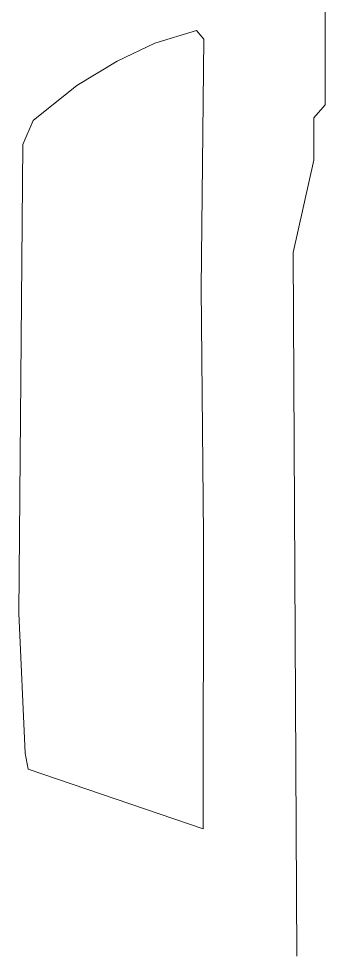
# Model space of a CAD drawing. Header units: millimetres. Extents: x 10 to 410, y 10 to 287.
# Drawn here: x 112.43 to 114.83, y 148.63 to 155.97 of the extents above; entities that cross this region are included whole.
import ezdxf

# ---------------------------------------------------------------- set-up
doc = ezdxf.new("R2010")
doc.units = ezdxf.units.MM
doc.layers.add('LAYER6', color=252, linetype='Continuous')

# ---------------------------------------------------------------- blocks, each defined once
blk = doc.blocks.new('FcPack%d0')
at = {"layer": 'LAYER6', "color": 1, "linetype": 'Continuous', "lineweight": 13}
for p, q in [((-30.2704, -0.6147), (-30.2704, 5.6816)), ((-31.2788, -0.0314), (-31.6066, -0.1299)), ((-31.2225, -0.0992), (-31.2788, -0.0314)), ((-31.6066, -0.1299), (-31.901, -0.2714)), ((-31.2446, -2.0484), (-31.2225, -0.0992)), ((-31.901, -0.2714), (-32.2189, -0.4615)), ((-32.2189, -0.4615), (-32.5608, -0.7361)), ((-30.3603, -0.7141), (-30.2704, -0.6147)), ((-30.3603, -1.0462), (-30.3603, -0.7141)), ((-32.5608, -0.7361), (-32.6402, -0.923)), ((-32.6402, -0.923), (-32.6734, -4.5933)), ((-30.5224, -1.7682), (-30.3603, -1.0462)), ((-30.4928, -7.2779), (-30.5224, -1.7682)), ((-31.2253, -3.9815), (-31.2446, -2.0484)), ((-31.2283, -6.2799), (-31.2253, -3.9815)), ((-32.6734, -4.5933), (-32.6238, -5.6886)), ((-32.6238, -5.6886), (-32.5999, -5.8133)), ((-32.5999, -5.8133), (-31.2283, -6.2799))]:
    blk.add_line(p, q, dxfattribs=at)

msp = doc.modelspace()

# ---------------------------------------------------------------- block references
at = {"layer": 'LAYER6', "color": 1, "linetype": 'Continuous', "lineweight": 13}
msp.add_blockref('FcPack%d0', (145.1, 155.9091), dxfattribs=at)

doc.saveas('drawing.dxf')
